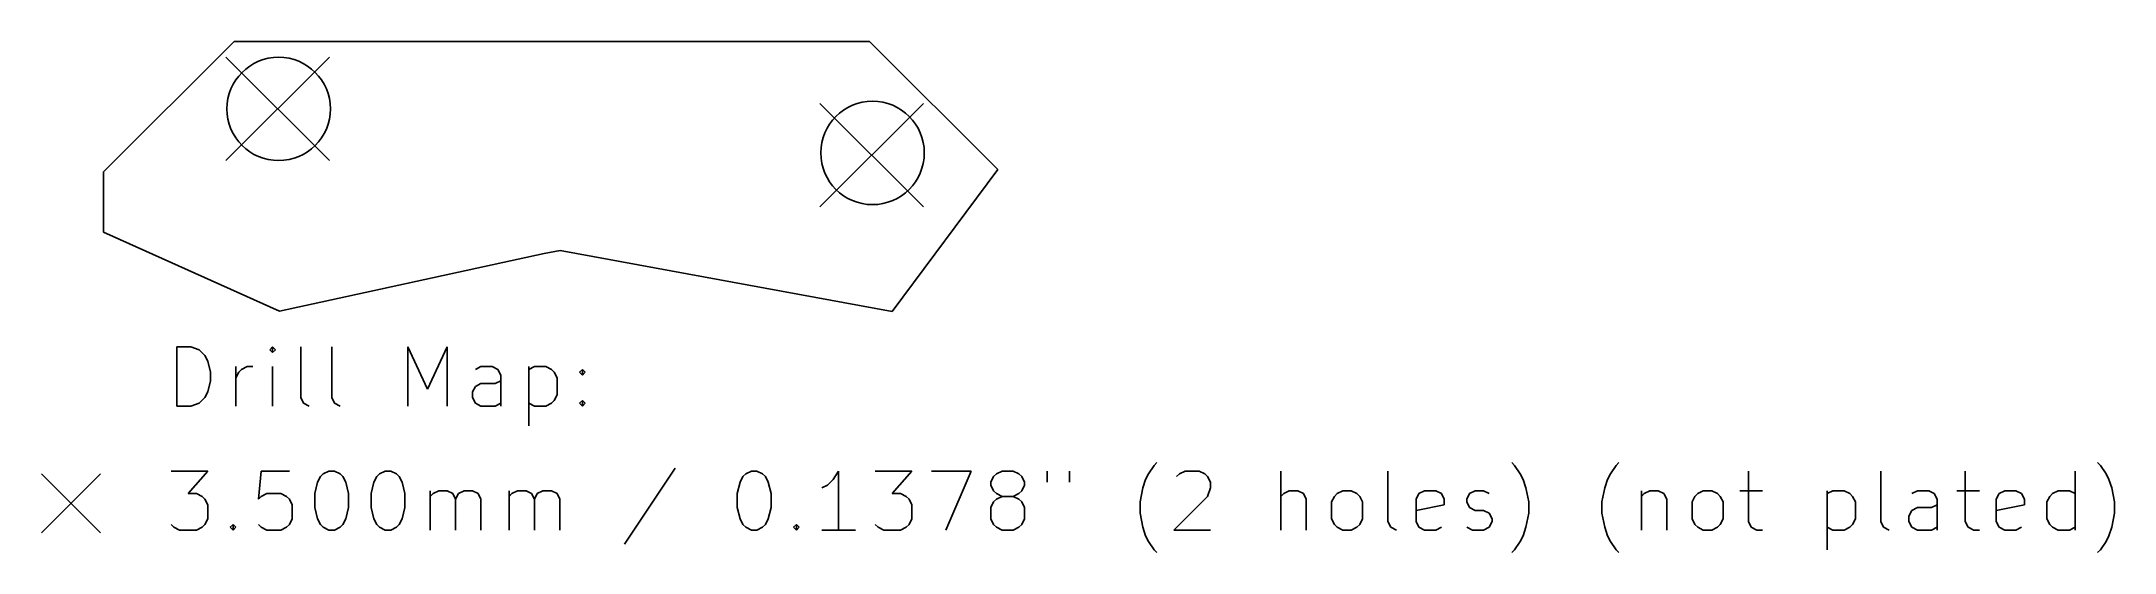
# Model space of a CAD drawing. Extents: x 94.1 to 164.2, y -72.9 to -55.6.
import ezdxf

# ---------------------------------------------------------------- set-up
doc = ezdxf.new("R2010")
doc.units = 0
doc.layers.add('BLACK', color=7, linetype='CONTINUOUS')

msp = doc.modelspace()

# ---------------------------------------------------------------- linework, layer by layer
at = {"layer": 'BLACK', "linetype": 'CONTINUOUS'}
for p, q in [((100.575, -55.5687), (96.1562, -59.9873)), ((110.782, -55.5687), (100.575, -55.5687)), ((110.782, -55.5687), (111.032, -55.5687)), ((111.597, -55.5687), (111.032, -55.5687)), ((111.847, -55.5687), (111.597, -55.5687)), ((122.055, -55.5687), (111.847, -55.5687)), ((126.394, -59.9078), (122.055, -55.5687)), ((100.294, -56.0979), (103.794, -59.5979)), ((103.794, -56.0979), (100.294, -59.5979)), ((120.377, -57.6739), (123.877, -61.1739)), ((123.877, -57.6739), (120.377, -61.1739)), ((96.1562, -59.9873), (96.1562, -62.0246)), ((122.821, -64.71), (126.394, -59.9078)), ((96.1562, -62.0246), (102.1, -64.7)), ((102.1, -64.7), (111.05, -62.75)), ((111.05, -62.75), (111.6, -62.65)), ((122.821, -64.71), (111.6, -62.65)), ((98.6324, -67.9148), (98.6324, -65.9148)), ((98.6324, -65.9148), (99.1086, -65.9148)), ((99.1086, -65.9148), (99.3943, -66.01)), ((99.3943, -66.01), (99.5848, -66.2005)), ((99.5848, -66.2005), (99.6801, -66.391)), ((99.6801, -66.391), (99.7753, -66.7719)), ((100.632, -67.9148), (100.632, -66.5814)), ((100.823, -66.6767), (101.013, -66.5814)), ((101.013, -66.5814), (101.204, -66.5814)), ((101.871, -65.9148), (101.775, -66.01)), ((101.775, -66.01), (101.871, -66.1053)), ((101.966, -66.01), (101.871, -65.9148)), ((101.871, -65.9148), (101.871, -66.1053)), ((101.871, -66.1053), (101.966, -66.01)), ((101.871, -67.9148), (101.871, -66.5814)), ((102.823, -67.6291), (102.823, -65.9148)), ((103.871, -67.6291), (103.871, -65.9148)), ((106.442, -67.9148), (106.442, -65.9148)), ((106.442, -65.9148), (107.109, -67.3434)), ((107.109, -67.3434), (107.775, -65.9148)), ((107.775, -65.9148), (107.775, -67.9148)), ((108.918, -66.5814), (108.728, -66.6767)), ((109.299, -66.5814), (108.918, -66.5814)), ((109.49, -66.6767), (109.299, -66.5814)), ((110.537, -66.5814), (110.537, -68.5814)), ((110.537, -66.6767), (110.728, -66.5814)), ((110.728, -66.5814), (111.109, -66.5814)), ((111.109, -66.5814), (111.299, -66.6767)), ((99.7753, -67.0576), (99.6801, -67.4386)), ((99.7753, -66.7719), (99.7753, -67.0576)), ((100.632, -66.9624), (100.728, -66.7719)), ((100.728, -66.7719), (100.823, -66.6767)), ((108.632, -67.4386), (108.728, -67.2481)), ((108.728, -67.2481), (108.918, -67.1529)), ((108.918, -67.1529), (109.394, -67.1529)), ((109.394, -67.1529), (109.585, -67.0576)), ((109.585, -66.8672), (109.49, -66.6767)), ((109.585, -67.9148), (109.585, -66.8672)), ((111.299, -66.6767), (111.394, -66.7719)), ((111.394, -66.7719), (111.49, -66.9624)), ((111.49, -66.9624), (111.49, -67.5338)), ((112.251, -66.7719), (112.347, -66.6767)), ((112.347, -66.8672), (112.251, -66.7719)), ((112.347, -66.6767), (112.442, -66.7719)), ((112.347, -66.6767), (112.347, -66.8672)), ((112.442, -66.7719), (112.347, -66.8672)), ((99.1086, -67.9148), (98.6324, -67.9148)), ((99.3943, -67.8195), (99.1086, -67.9148)), ((99.5848, -67.6291), (99.3943, -67.8195)), ((99.6801, -67.4386), (99.5848, -67.6291)), ((102.918, -67.8195), (102.823, -67.6291)), ((103.109, -67.9148), (102.918, -67.8195)), ((103.966, -67.8195), (103.871, -67.6291)), ((104.156, -67.9148), (103.966, -67.8195)), ((108.632, -67.6291), (108.632, -67.4386)), ((108.728, -67.8195), (108.632, -67.6291)), ((108.918, -67.9148), (108.728, -67.8195)), ((109.394, -67.9148), (108.918, -67.9148)), ((109.585, -67.8195), (109.394, -67.9148)), ((110.728, -67.9148), (110.537, -67.8195)), ((111.109, -67.9148), (110.728, -67.9148)), ((111.299, -67.8195), (111.109, -67.9148)), ((111.394, -67.7243), (111.299, -67.8195)), ((111.49, -67.5338), (111.394, -67.7243)), ((112.251, -67.8195), (112.347, -67.7243)), ((112.347, -67.9148), (112.251, -67.8195)), ((112.347, -67.7243), (112.442, -67.8195)), ((112.347, -67.7243), (112.347, -67.9148)), ((112.442, -67.8195), (112.347, -67.9148)), ((115.49, -70.0195), (113.775, -72.591)), ((131.49, -70.21), (131.68, -69.9243)), ((131.68, -69.9243), (131.775, -69.8291)), ((143.871, -69.9243), (143.775, -69.8291)), ((144.061, -70.21), (143.871, -69.9243)), ((147.109, -70.21), (147.299, -69.9243)), ((147.299, -69.9243), (147.394, -69.8291)), ((163.68, -69.9243), (163.585, -69.8291)), ((163.871, -70.21), (163.68, -69.9243)), ((94.0562, -70.21), (96.0562, -72.21)), ((96.0562, -70.21), (94.0562, -72.21)), ((98.442, -70.1148), (99.6801, -70.1148)), ((99.6801, -70.1148), (99.0134, -70.8767)), ((101.49, -70.1148), (101.394, -71.0672)), ((102.442, -70.1148), (101.49, -70.1148)), ((103.299, -70.8767), (103.394, -70.4957)), ((103.394, -70.4957), (103.49, -70.3053)), ((103.49, -70.3053), (103.585, -70.21)), ((103.585, -70.21), (103.775, -70.1148)), ((103.775, -70.1148), (103.966, -70.1148)), ((103.966, -70.1148), (104.156, -70.21)), ((104.156, -70.21), (104.251, -70.3053)), ((104.251, -70.3053), (104.347, -70.4957)), ((104.347, -70.4957), (104.442, -70.8767)), ((105.204, -70.8767), (105.299, -70.4957)), ((105.299, -70.4957), (105.394, -70.3053)), ((105.394, -70.3053), (105.49, -70.21)), ((105.49, -70.21), (105.68, -70.1148)), ((105.68, -70.1148), (105.871, -70.1148)), ((105.871, -70.1148), (106.061, -70.21)), ((106.061, -70.21), (106.156, -70.3053)), ((106.156, -70.3053), (106.251, -70.4957)), ((106.251, -70.4957), (106.347, -70.8767)), ((107.204, -72.1148), (107.204, -70.7814)), ((107.299, -70.8767), (107.49, -70.7814)), ((107.49, -70.7814), (107.775, -70.7814)), ((107.775, -70.7814), (107.966, -70.8767)), ((108.156, -70.8767), (108.347, -70.7814)), ((108.347, -70.7814), (108.632, -70.7814)), ((108.632, -70.7814), (108.823, -70.8767)), ((109.871, -72.1148), (109.871, -70.7814)), ((109.966, -70.8767), (110.156, -70.7814)), ((110.156, -70.7814), (110.442, -70.7814)), ((110.442, -70.7814), (110.632, -70.8767)), ((110.823, -70.8767), (111.013, -70.7814)), ((111.013, -70.7814), (111.299, -70.7814)), ((111.299, -70.7814), (111.49, -70.8767)), ((117.585, -70.8767), (117.68, -70.4957)), ((117.68, -70.4957), (117.775, -70.3053)), ((117.775, -70.3053), (117.871, -70.21)), ((117.871, -70.21), (118.061, -70.1148)), ((118.061, -70.1148), (118.251, -70.1148)), ((118.251, -70.1148), (118.442, -70.21)), ((118.442, -70.21), (118.537, -70.3053)), ((118.537, -70.3053), (118.632, -70.4957)), ((118.632, -70.4957), (118.728, -70.8767)), ((120.632, -70.591), (120.442, -70.6862)), ((120.823, -70.4005), (120.632, -70.591)), ((121.013, -70.1148), (120.823, -70.4005)), ((121.013, -72.1148), (121.013, -70.1148)), ((122.251, -70.1148), (123.49, -70.1148)), ((123.49, -70.1148), (122.823, -70.8767)), ((124.156, -70.1148), (125.49, -70.1148)), ((125.49, -70.1148), (124.632, -72.1148)), ((126.156, -70.4957), (126.251, -70.3053)), ((126.156, -70.591), (126.156, -70.4957)), ((126.251, -70.7814), (126.156, -70.591)), ((126.251, -70.3053), (126.347, -70.21)), ((126.347, -70.8767), (126.251, -70.7814)), ((126.347, -70.21), (126.537, -70.1148)), ((126.537, -70.1148), (126.918, -70.1148)), ((126.918, -70.1148), (127.109, -70.21)), ((127.109, -70.21), (127.204, -70.3053)), ((127.204, -70.7814), (127.109, -70.8767)), ((127.204, -70.3053), (127.299, -70.4957)), ((127.299, -70.591), (127.204, -70.7814)), ((127.299, -70.4957), (127.299, -70.591)), ((128.061, -70.1148), (128.061, -70.4957)), ((128.823, -70.1148), (128.823, -70.4957)), ((131.204, -71.1624), (131.299, -70.6862)), ((131.299, -70.6862), (131.394, -70.4005)), ((131.394, -70.4005), (131.49, -70.21)), ((132.442, -70.3053), (132.537, -70.21)), ((132.537, -70.21), (132.728, -70.1148)), ((132.728, -70.1148), (133.204, -70.1148)), ((133.204, -70.1148), (133.394, -70.21)), ((133.394, -70.21), (133.49, -70.3053)), ((133.49, -70.3053), (133.585, -70.4957)), ((133.585, -70.6862), (133.49, -70.9719)), ((133.585, -70.4957), (133.585, -70.6862)), ((135.966, -72.1148), (135.966, -70.1148)), ((136.251, -70.7814), (136.061, -70.8767)), ((136.537, -70.7814), (136.251, -70.7814)), ((136.728, -70.8767), (136.537, -70.7814)), ((137.871, -70.8767), (138.061, -70.7814)), ((138.061, -70.7814), (138.347, -70.7814)), ((138.347, -70.7814), (138.537, -70.8767)), ((139.585, -71.8291), (139.585, -70.1148)), ((140.632, -70.8767), (140.823, -70.7814)), ((140.823, -70.7814), (141.204, -70.7814)), ((141.204, -70.7814), (141.394, -70.8767)), ((142.347, -70.8767), (142.537, -70.7814)), ((142.537, -70.7814), (142.823, -70.7814)), ((142.823, -70.7814), (143.013, -70.8767)), ((144.156, -70.4005), (144.061, -70.21)), ((144.251, -70.6862), (144.156, -70.4005)), ((144.347, -71.1624), (144.251, -70.6862)), ((146.823, -71.1624), (146.918, -70.6862)), ((146.918, -70.6862), (147.013, -70.4005)), ((147.013, -70.4005), (147.109, -70.21)), ((148.156, -70.7814), (148.156, -72.1148)), ((148.251, -70.8767), (148.442, -70.7814)), ((148.442, -70.7814), (148.728, -70.7814)), ((148.728, -70.7814), (148.918, -70.8767)), ((150.061, -70.8767), (150.251, -70.7814)), ((150.251, -70.7814), (150.537, -70.7814)), ((150.537, -70.7814), (150.728, -70.8767)), ((151.49, -70.7814), (152.251, -70.7814)), ((151.775, -70.1148), (151.775, -71.8291)), ((154.442, -70.7814), (154.442, -72.7814)), ((154.442, -70.8767), (154.632, -70.7814)), ((154.632, -70.7814), (155.013, -70.7814)), ((155.013, -70.7814), (155.204, -70.8767)), ((156.251, -71.8291), (156.251, -70.1148)), ((157.49, -70.7814), (157.299, -70.8767)), ((157.871, -70.7814), (157.49, -70.7814)), ((158.061, -70.8767), (157.871, -70.7814)), ((158.823, -70.7814), (159.585, -70.7814)), ((159.109, -70.1148), (159.109, -71.8291)), ((160.251, -70.8767), (160.442, -70.7814)), ((160.442, -70.7814), (160.823, -70.7814)), ((160.823, -70.7814), (161.013, -70.8767)), ((162.061, -70.8767), (162.251, -70.7814)), ((162.251, -70.7814), (162.632, -70.7814)), ((162.632, -70.7814), (162.823, -70.8767)), ((162.823, -72.1148), (162.823, -70.1148)), ((163.966, -70.4005), (163.871, -70.21)), ((164.061, -70.6862), (163.966, -70.4005)), ((164.156, -71.1624), (164.061, -70.6862)), ((99.0134, -70.8767), (99.2991, -70.8767)), ((99.2991, -70.8767), (99.4896, -70.9719)), ((99.4896, -70.9719), (99.5848, -71.0672)), ((99.5848, -71.0672), (99.6801, -71.2576)), ((99.6801, -71.2576), (99.6801, -71.7338)), ((101.394, -71.0672), (101.49, -70.9719)), ((101.49, -70.9719), (101.68, -70.8767)), ((101.68, -70.8767), (102.156, -70.8767)), ((102.156, -70.8767), (102.347, -70.9719)), ((102.347, -70.9719), (102.442, -71.0672)), ((102.442, -71.0672), (102.537, -71.2576)), ((102.537, -71.2576), (102.537, -71.7338)), ((103.299, -71.3529), (103.299, -70.8767)), ((103.394, -71.7338), (103.299, -71.3529)), ((104.442, -71.3529), (104.347, -71.7338)), ((104.442, -70.8767), (104.442, -71.3529)), ((105.204, -71.3529), (105.204, -70.8767)), ((105.299, -71.7338), (105.204, -71.3529)), ((106.347, -71.3529), (106.251, -71.7338)), ((106.347, -70.8767), (106.347, -71.3529)), ((107.204, -70.9719), (107.299, -70.8767)), ((107.966, -70.8767), (108.061, -71.0672)), ((108.061, -71.0672), (108.156, -70.8767)), ((108.061, -71.0672), (108.061, -72.1148)), ((108.823, -70.8767), (108.918, -71.0672)), ((108.918, -71.0672), (108.918, -72.1148)), ((109.871, -70.9719), (109.966, -70.8767)), ((110.632, -70.8767), (110.728, -71.0672)), ((110.728, -71.0672), (110.823, -70.8767)), ((110.728, -71.0672), (110.728, -72.1148)), ((111.49, -70.8767), (111.585, -71.0672)), ((111.585, -71.0672), (111.585, -72.1148)), ((117.585, -71.3529), (117.585, -70.8767)), ((117.68, -71.7338), (117.585, -71.3529)), ((118.728, -71.3529), (118.632, -71.7338)), ((118.728, -70.8767), (118.728, -71.3529)), ((122.823, -70.8767), (123.109, -70.8767)), ((123.109, -70.8767), (123.299, -70.9719)), ((123.299, -70.9719), (123.394, -71.0672)), ((123.394, -71.0672), (123.49, -71.2576)), ((123.49, -71.2576), (123.49, -71.7338)), ((126.251, -71.1624), (126.156, -71.3529)), ((126.156, -71.3529), (126.156, -71.7338)), ((126.347, -71.0672), (126.251, -71.1624)), ((126.537, -70.9719), (126.347, -70.8767)), ((126.537, -70.9719), (126.347, -71.0672)), ((126.918, -70.9719), (126.537, -70.9719)), ((127.109, -70.8767), (126.918, -70.9719)), ((127.109, -71.0672), (126.918, -70.9719)), ((127.204, -71.1624), (127.109, -71.0672)), ((127.299, -71.3529), (127.204, -71.1624)), ((127.299, -71.7338), (127.299, -71.3529)), ((131.204, -71.5434), (131.204, -71.1624)), ((133.49, -70.9719), (132.347, -72.1148)), ((136.061, -70.8767), (135.966, -70.9719)), ((136.823, -71.0672), (136.728, -70.8767)), ((136.823, -72.1148), (136.823, -71.0672)), ((137.68, -71.1624), (137.775, -70.9719)), ((137.68, -71.7338), (137.68, -71.1624)), ((137.775, -70.9719), (137.871, -70.8767)), ((138.537, -70.8767), (138.632, -70.9719)), ((138.632, -70.9719), (138.728, -71.1624)), ((138.728, -71.1624), (138.728, -71.7338)), ((140.537, -71.0672), (140.632, -70.8767)), ((140.537, -71.8291), (140.537, -71.0672)), ((141.49, -71.2576), (140.537, -71.4481)), ((141.394, -70.8767), (141.49, -71.0672)), ((141.49, -71.0672), (141.49, -71.2576)), ((142.251, -71.0672), (142.347, -70.8767)), ((142.251, -71.1624), (142.251, -71.0672)), ((142.347, -71.3529), (142.251, -71.1624)), ((142.537, -71.4481), (142.347, -71.3529)), ((142.823, -71.4481), (142.537, -71.4481)), ((143.013, -71.5434), (142.823, -71.4481)), ((144.347, -71.5434), (144.347, -71.1624)), ((146.823, -71.5434), (146.823, -71.1624)), ((148.156, -70.9719), (148.251, -70.8767)), ((148.918, -70.8767), (149.013, -71.0672)), ((149.013, -71.0672), (149.013, -72.1148)), ((149.871, -71.1624), (149.966, -70.9719)), ((149.871, -71.7338), (149.871, -71.1624)), ((149.966, -70.9719), (150.061, -70.8767)), ((150.728, -70.8767), (150.823, -70.9719)), ((150.823, -70.9719), (150.918, -71.1624)), ((150.918, -71.1624), (150.918, -71.7338)), ((155.204, -70.8767), (155.299, -70.9719)), ((155.299, -70.9719), (155.394, -71.1624)), ((155.394, -71.1624), (155.394, -71.7338)), ((157.204, -71.6386), (157.299, -71.4481)), ((157.299, -71.4481), (157.49, -71.3529)), ((157.49, -71.3529), (157.966, -71.3529)), ((157.966, -71.3529), (158.156, -71.2576)), ((158.156, -71.0672), (158.061, -70.8767)), ((158.156, -72.1148), (158.156, -71.0672)), ((160.156, -71.0672), (160.251, -70.8767)), ((160.156, -71.8291), (160.156, -71.0672)), ((161.109, -71.2576), (160.156, -71.4481)), ((161.013, -70.8767), (161.109, -71.0672)), ((161.109, -71.0672), (161.109, -71.2576)), ((161.871, -71.1624), (161.966, -70.9719)), ((161.871, -71.7338), (161.871, -71.1624)), ((161.966, -70.9719), (162.061, -70.8767)), ((164.156, -71.5434), (164.156, -71.1624)), ((98.5372, -72.0195), (98.442, -71.9243)), ((98.7277, -72.1148), (98.5372, -72.0195)), ((99.2991, -72.1148), (98.7277, -72.1148)), ((99.4896, -72.0195), (99.2991, -72.1148)), ((99.5848, -71.9243), (99.4896, -72.0195)), ((99.6801, -71.7338), (99.5848, -71.9243)), ((100.442, -72.0195), (100.537, -71.9243)), ((100.537, -72.1148), (100.442, -72.0195)), ((100.537, -71.9243), (100.632, -72.0195)), ((100.537, -71.9243), (100.537, -72.1148)), ((100.632, -72.0195), (100.537, -72.1148)), ((101.49, -72.0195), (101.394, -71.9243)), ((101.68, -72.1148), (101.49, -72.0195)), ((102.156, -72.1148), (101.68, -72.1148)), ((102.347, -72.0195), (102.156, -72.1148)), ((102.442, -71.9243), (102.347, -72.0195)), ((102.537, -71.7338), (102.442, -71.9243)), ((103.49, -71.9243), (103.394, -71.7338)), ((103.585, -72.0195), (103.49, -71.9243)), ((103.775, -72.1148), (103.585, -72.0195)), ((103.966, -72.1148), (103.775, -72.1148)), ((104.156, -72.0195), (103.966, -72.1148)), ((104.251, -71.9243), (104.156, -72.0195)), ((104.347, -71.7338), (104.251, -71.9243)), ((105.394, -71.9243), (105.299, -71.7338)), ((105.49, -72.0195), (105.394, -71.9243)), ((105.68, -72.1148), (105.49, -72.0195)), ((105.871, -72.1148), (105.68, -72.1148)), ((106.061, -72.0195), (105.871, -72.1148)), ((106.156, -71.9243), (106.061, -72.0195)), ((106.251, -71.7338), (106.156, -71.9243)), ((117.775, -71.9243), (117.68, -71.7338)), ((117.871, -72.0195), (117.775, -71.9243)), ((118.061, -72.1148), (117.871, -72.0195)), ((118.251, -72.1148), (118.061, -72.1148)), ((118.442, -72.0195), (118.251, -72.1148)), ((118.537, -71.9243), (118.442, -72.0195)), ((118.632, -71.7338), (118.537, -71.9243)), ((119.49, -72.0195), (119.585, -71.9243)), ((119.585, -72.1148), (119.49, -72.0195)), ((119.585, -71.9243), (119.68, -72.0195)), ((119.585, -71.9243), (119.585, -72.1148)), ((119.68, -72.0195), (119.585, -72.1148)), ((121.585, -72.1148), (120.442, -72.1148)), ((122.347, -72.0195), (122.251, -71.9243)), ((122.537, -72.1148), (122.347, -72.0195)), ((123.109, -72.1148), (122.537, -72.1148)), ((123.299, -72.0195), (123.109, -72.1148)), ((123.394, -71.9243), (123.299, -72.0195)), ((123.49, -71.7338), (123.394, -71.9243)), ((126.156, -71.7338), (126.251, -71.9243)), ((126.251, -71.9243), (126.347, -72.0195)), ((126.347, -72.0195), (126.537, -72.1148)), ((126.537, -72.1148), (126.918, -72.1148)), ((126.918, -72.1148), (127.109, -72.0195)), ((127.109, -72.0195), (127.204, -71.9243)), ((127.204, -71.9243), (127.299, -71.7338)), ((131.299, -72.0195), (131.204, -71.5434)), ((131.394, -72.3053), (131.299, -72.0195)), ((132.347, -72.1148), (133.585, -72.1148)), ((137.775, -71.9243), (137.68, -71.7338)), ((137.871, -72.0195), (137.775, -71.9243)), ((138.061, -72.1148), (137.871, -72.0195)), ((138.347, -72.1148), (138.061, -72.1148)), ((138.537, -72.0195), (138.347, -72.1148)), ((138.632, -71.9243), (138.537, -72.0195)), ((138.728, -71.7338), (138.632, -71.9243)), ((139.68, -72.0195), (139.585, -71.8291)), ((139.871, -72.1148), (139.68, -72.0195)), ((140.632, -72.0195), (140.537, -71.8291)), ((140.823, -72.1148), (140.632, -72.0195)), ((141.204, -72.1148), (140.823, -72.1148)), ((141.394, -72.0195), (141.204, -72.1148)), ((142.251, -72.0195), (142.442, -72.1148)), ((142.442, -72.1148), (142.823, -72.1148)), ((142.823, -72.1148), (143.013, -72.0195)), ((143.109, -71.7338), (143.013, -71.5434)), ((143.013, -72.0195), (143.109, -71.8291)), ((143.109, -71.8291), (143.109, -71.7338)), ((144.156, -72.3053), (144.251, -72.0195)), ((144.251, -72.0195), (144.347, -71.5434)), ((146.918, -72.0195), (146.823, -71.5434)), ((147.013, -72.3053), (146.918, -72.0195)), ((149.966, -71.9243), (149.871, -71.7338)), ((150.061, -72.0195), (149.966, -71.9243)), ((150.251, -72.1148), (150.061, -72.0195)), ((150.537, -72.1148), (150.251, -72.1148)), ((150.728, -72.0195), (150.537, -72.1148)), ((150.823, -71.9243), (150.728, -72.0195)), ((150.918, -71.7338), (150.823, -71.9243)), ((151.775, -71.8291), (151.871, -72.0195)), ((151.871, -72.0195), (152.061, -72.1148)), ((152.061, -72.1148), (152.251, -72.1148)), ((154.632, -72.1148), (154.442, -72.0195)), ((155.013, -72.1148), (154.632, -72.1148)), ((155.204, -72.0195), (155.013, -72.1148)), ((155.299, -71.9243), (155.204, -72.0195)), ((155.394, -71.7338), (155.299, -71.9243)), ((156.347, -72.0195), (156.251, -71.8291)), ((156.537, -72.1148), (156.347, -72.0195)), ((157.204, -71.8291), (157.204, -71.6386)), ((157.299, -72.0195), (157.204, -71.8291)), ((157.49, -72.1148), (157.299, -72.0195)), ((157.966, -72.1148), (157.49, -72.1148)), ((158.156, -72.0195), (157.966, -72.1148)), ((159.109, -71.8291), (159.204, -72.0195)), ((159.204, -72.0195), (159.394, -72.1148)), ((159.394, -72.1148), (159.585, -72.1148)), ((160.251, -72.0195), (160.156, -71.8291)), ((160.442, -72.1148), (160.251, -72.0195)), ((160.823, -72.1148), (160.442, -72.1148)), ((161.013, -72.0195), (160.823, -72.1148)), ((161.966, -71.9243), (161.871, -71.7338)), ((162.061, -72.0195), (161.966, -71.9243)), ((162.251, -72.1148), (162.061, -72.0195)), ((162.632, -72.1148), (162.251, -72.1148)), ((162.823, -72.0195), (162.632, -72.1148)), ((163.966, -72.3053), (164.061, -72.0195)), ((164.061, -72.0195), (164.156, -71.5434)), ((131.49, -72.4957), (131.394, -72.3053)), ((131.68, -72.7814), (131.49, -72.4957)), ((131.775, -72.8767), (131.68, -72.7814)), ((143.775, -72.8767), (143.871, -72.7814)), ((143.871, -72.7814), (144.061, -72.4957)), ((144.061, -72.4957), (144.156, -72.3053)), ((147.109, -72.4957), (147.013, -72.3053)), ((147.299, -72.7814), (147.109, -72.4957)), ((147.394, -72.8767), (147.299, -72.7814)), ((163.585, -72.8767), (163.68, -72.7814)), ((163.68, -72.7814), (163.871, -72.4957)), ((163.871, -72.4957), (163.966, -72.3053))]:
    msp.add_line(p, q, dxfattribs=at)
at = {"layer": 'BLACK'}
for centre in [(102.077, -57.8535), (122.158, -59.3445)]:
    msp.add_circle(centre, 1.75, dxfattribs=at)

doc.saveas('drawing.dxf')
